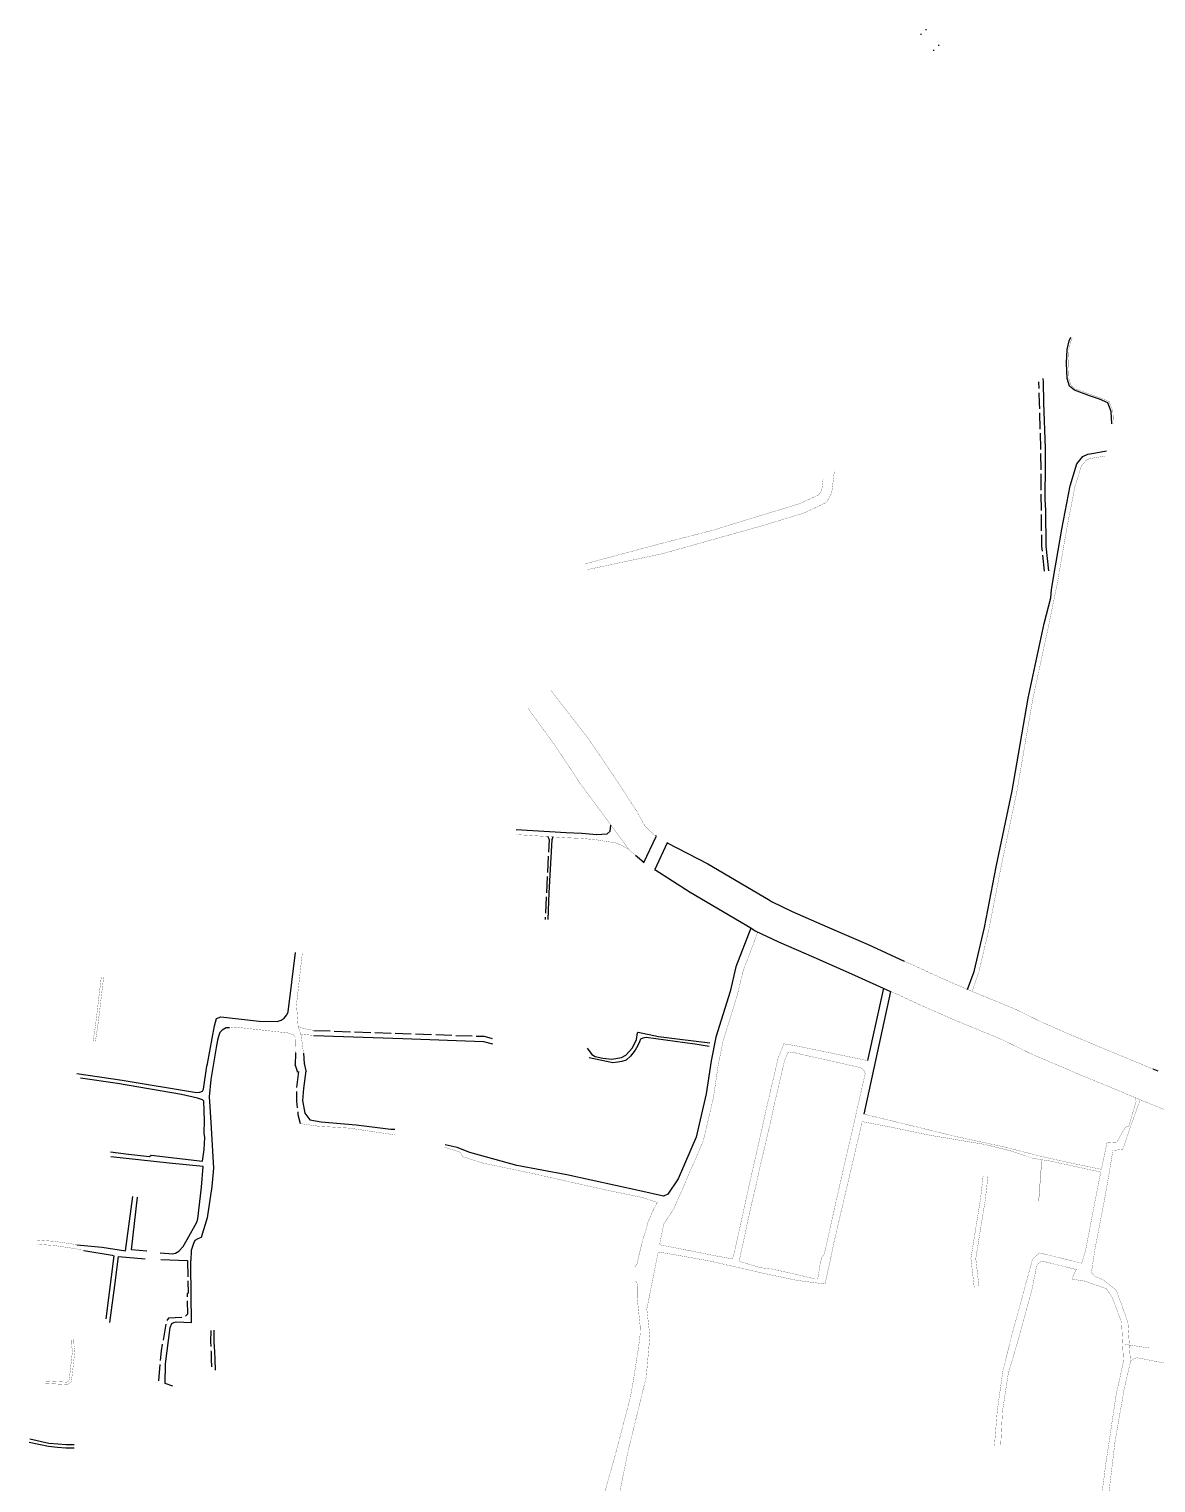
# Model space of a CAD drawing. Header units: metres. Extents: x 375792 to 378704, y 2469502 to 2471712.
# Drawn here: x 376412 to 376967, y 2470996 to 2471712 of the extents above; entities that cross this region are included whole.
import ezdxf

# ---------------------------------------------------------------- set-up
doc = ezdxf.new("R2010")
doc.units = ezdxf.units.M
doc.header["$MEASUREMENT"] = 0
for name, pattern in [('X2', [10, 8, -2]), ('X3', [5, 4, -1]), ('X6', [2, 1, -1])]:
    doc.linetypes.add(name, pattern=pattern)
doc.layers.add('DLSS', color=1, linetype='Continuous')

msp = doc.modelspace()

# ---------------------------------------------------------------- linework, layer by layer
at = {"layer": 'DLSS', "linetype": 'Continuous'}
for p, q in [((376853.98, 2471711.54, 10.75), (376854.03, 2471712.03, 10.59)), ((376851.72, 2471709.38, 10.67), (376851.22, 2471709.44, 10.65)), ((376857.57, 2471701.75, 10.65), (376857.5, 2471701.26, 10.65)), ((376859.89, 2471704.13, 10.6), (376860.38, 2471704.08, 10.56)), ((376721.09, 2471314.58), (376720.92, 2471315.05)), ((376726.51, 2471311.44), (376726.98, 2471311.61)), ((376714.98, 2471301.86), (376714.51, 2471301.69)), ((376720.4, 2471298.36), (376720.57, 2471297.89)), ((376543.55, 2471201.88), (376543.11, 2471202.1)), ((376544.53, 2471198.89), (376544.31, 2471198.44)), ((376547.83, 2471202.77), (376548.11, 2471203.19)), ((376548.54, 2471199.18), (376548.95, 2471198.9))]:
    msp.add_line(p, q, dxfattribs=at)
for points, elevation in [([(376851.72, 2471709.38, 0.00000201, 0.00000201, 0), (376857.57, 2471701.75, 0.00000201, 0.00000201, 0)], 10.67), ([(376859.89, 2471704.13, 0.00000201, 0.00000201, 0), (376853.98, 2471711.54, 0.00000201, 0.00000201, 0)], 10.6), ([(376547.44, 2471207.86, 0.1, 0.1, 0), (376546.37, 2471216.21, 0.1, 0.1, 0), (376545.58, 2471219.03, 0.1, 0.1, 0), (376544.81, 2471221.08, 0.1, 0.1, 0), (376544.01, 2471231.91, 0.1, 0.1, 0), (376546.86, 2471257.04, 0.1, 0.1, 0)], 39.88)]:
    msp.add_lwpolyline(points, format="xyseb", dxfattribs=dict(at, elevation=elevation))
at = {"layer": 'DLSS', "linetype": 'Continuous', "flags": 128}
for points, elevation in [([(376945.32, 2471517.77), (376945.07, 2471523.74), (376943.37, 2471528.09), (376939.22, 2471529.81), (376934.84, 2471531.27), (376926.98, 2471534.23), (376924.54, 2471536.28), (376923.31, 2471540.04), (376923.02, 2471547.53), (376923.33, 2471554.31), (376924.43, 2471558.63), (376925.18, 2471560.44)], 9.01), ([(376914.42, 2471445.38), (376913.1, 2471457.46), (376912.85, 2471475), (376912.5, 2471480.62), (376912.71, 2471497.9), (376912.63, 2471505.66), (376911.95, 2471528.08), (376911.65, 2471538.47), (376911.6, 2471540.01)], 7.99), ([(376917.13, 2471445.05), (376917.9, 2471449.55), (376920.72, 2471465.89), (376924.86, 2471487.17), (376928.18, 2471497.96), (376931.07, 2471501.58), (376933.5, 2471502.82), (376937.46, 2471503.49), (376942.68, 2471504.37)], 13.13), ([(376874.37, 2471239.24), (376877.54, 2471248.16), (376882.6, 2471269.75), (376888.43, 2471299.63), (376896.26, 2471337.01), (376904.14, 2471382.75), (376912.08, 2471419.51), (376915.37, 2471432.05), (376915.64, 2471436.22), (376917.09, 2471444.8)], 13.13), ([(376726.51, 2471311.44), (376746.41, 2471301.14), (376776.31, 2471283.55), (376777.81, 2471282.57), (376788.07, 2471277.7), (376805.3, 2471270.19), (376825.41, 2471261.39), (376843.19, 2471253.26)], 8.94), ([(376726.51, 2471311.44), (376746.41, 2471301.14), (376776.31, 2471283.55), (376777.81, 2471282.57), (376788.07, 2471277.7), (376805.3, 2471270.19), (376825.41, 2471261.39), (376843.19, 2471253.26)], 8.94), ([(376714.98, 2471301.86), (376710.83, 2471305.3)], 2015.52), ([(376720.4, 2471298.36), (376737.8, 2471287.16), (376767.63, 2471269.6), (376769.74, 2471268.22), (376781.27, 2471262.75), (376798.73, 2471255.15), (376818.7, 2471246.4), (376836.37, 2471238.33)], 8.94), ([(376767.59, 2471269.47), (376760.34, 2471250.37), (376757.44, 2471238.33), (376750.46, 2471215.78), (376748.09, 2471204.13), (376745.71, 2471187.95), (376740.71, 2471166.6), (376731.83, 2471146.12), (376726.85, 2471138.49), (376724.72, 2471137.54), (376712.97, 2471140.2), (376677.04, 2471148), (376652.45, 2471152.58), (376629.37, 2471159.07), (376623.06, 2471161.47), (376617.15, 2471162.86)], 3.8), ([(376833.03, 2471239.85), (376825.05, 2471204.3)], 8.94), ([(376836.37, 2471238.33), (376823.26, 2471177.93)], 8.94), ([(376435.8, 2471197.93), (376458.15, 2471194.62), (376494.84, 2471188.56), (376496.41, 2471188.71), (376497.75, 2471189.3), (376498.16, 2471190.16), (376499.92, 2471201.57), (376500.14, 2471202.74), (376503.58, 2471221.39), (376504.61, 2471225.04), (376506.81, 2471225.85), (376525.68, 2471223.64), (376534.52, 2471223.54), (376536.52, 2471224.16), (376537.9, 2471225.16), (376539.18, 2471226.73), (376539.89, 2471228.25)], 8.57), ([(376747.12, 2471211.17), (376740.33, 2471212.33), (376735.2, 2471212.93), (376716.06, 2471215.61), (376714.53, 2471215.25), (376713.3, 2471214.78), (376712.81, 2471213.47), (376712.05, 2471211.65), (376710.71, 2471209.33), (376709.56, 2471207.87), (376708.39, 2471206.41), (376706.28, 2471204.55), (376704.11, 2471203.75), (376702.24, 2471203.45), (376699.71, 2471203.19), (376687.99, 2471205.57)], 2015.52), ([(376547.44, 2471207.86), (376547.83, 2471202.77)], 39.88), ([(376968.2, 2471198.99), (376965.62, 2471200.07)], 10.04), ([(376452.37, 2471159.43), (376461.24, 2471158.19), (376471.7, 2471156.98), (376472.55, 2471157.65), (376497.67, 2471154.7), (376498.52, 2471160.46), (376498.93, 2471166.38), (376498.51, 2471168.52), (376498.79, 2471174.82), (376498.38, 2471184.32), (376497.72, 2471185.01), (376496.22, 2471185.5), (376495.28, 2471185.73), (376487.38, 2471187.52), (376455.88, 2471192.93), (376437.69, 2471195.58)], 10.17), ([(376503.18, 2471151.3), (376502.25, 2471142.35), (376500.07, 2471126.85), (376497.12, 2471117.16), (376495.38, 2471116.56), (376494.03, 2471115.63), (376493.29, 2471114.21), (376492.15, 2471110.87), (376492.02, 2471105.79)], 23.83), ([(376435.9, 2471113.64), (376448.28, 2471112.38), (376459.82, 2471110.7), (376463.38, 2471137.29)], 39.88), ([(376470.31, 2471110.41), (376462.84, 2471111.17), (376465.81, 2471137.1)], 9.13), ([(376477.15, 2471106.31), (376490.33, 2471105.83)], 9.13), ([(376483.2, 2471043.99), (376479.29, 2471045.29), (376479.51, 2471054.95), (376481.86, 2471072.92), (376482.69, 2471074.8), (376483.66, 2471075.33), (376484.72, 2471075.67), (376492.31, 2471075.41), (376492.01, 2471103.46), (376492.02, 2471105.79)], 11.61)]:
    msp.add_lwpolyline(points, dxfattribs=dict(at, elevation=elevation))
for points, elevation in [([(376946.13, 2471517.81, 0.1, 0.1, 0), (376945.87, 2471523.91, 0.1, 0.1, 0), (376944, 2471528.71, 0.1, 0.1, 0), (376939.5, 2471530.57, 0.1, 0.1, 0), (376935.11, 2471532.03, 0.1, 0.1, 0), (376927.39, 2471534.94, 0.1, 0.1, 0), (376925.24, 2471536.75, 0.1, 0.1, 0), (376924.12, 2471540.19, 0.1, 0.1, 0), (376923.83, 2471547.53, 0.1, 0.1, 0), (376924.13, 2471554.19, 0.1, 0.1, 0), (376925.2, 2471558.37, 0.1, 0.1, 0), (376925.92, 2471560.14, 0.1, 0.1, 0)], 8.22), ([(376919.47, 2471444.73, 0.1, 0.1, 0), (376920.22, 2471449.15, 0.1, 0.1, 0), (376923.04, 2471465.46, 0.1, 0.1, 0), (376927.15, 2471486.6, 0.1, 0.1, 0), (376930.3, 2471496.84, 0.1, 0.1, 0), (376932.59, 2471499.71, 0.1, 0.1, 0), (376934.25, 2471500.56, 0.1, 0.1, 0), (376937.86, 2471501.16, 0.1, 0.1, 0), (376942.19, 2471501.9, 0.1, 0.1, 0)], 8.14), ([(376876.59, 2471238.45, 0.1, 0.1, 0), (376879.8, 2471247.5, 0.1, 0.1, 0), (376884.9, 2471269.26, 0.1, 0.1, 0), (376890.74, 2471299.16, 0.1, 0.1, 0), (376898.58, 2471336.57, 0.1, 0.1, 0), (376906.45, 2471382.3, 0.1, 0.1, 0), (376914.37, 2471418.97, 0.1, 0.1, 0), (376914.85, 2471421.3, 0.1, 0.1, 0), (376918.58, 2471439.48, 0.1, 0.1, 0), (376919.43, 2471444.48, 0.1, 0.1, 0)], 14.26), ([(376842.82, 2471253.33, 0.1, 0.1, 0), (376847.03, 2471251.52, 0.1, 0.1, 0), (376859.91, 2471245.56, 0.1, 0.1, 0), (376874.37, 2471239.24, 0.1, 0.1, 0), (376897.83, 2471229.59, 0.1, 0.1, 0), (376911.68, 2471222.79, 0.1, 0.1, 0), (376921.57, 2471218.5, 0.1, 0.1, 0), (376936.95, 2471211.95, 0.1, 0.1, 0), (376950.41, 2471206.44, 0.1, 0.1, 0), (376965.62, 2471200.07, 0.1, 0.1, 0)], 8.94), ([(376842.82, 2471253.33, 0.1, 0.1, 0), (376847.03, 2471251.52, 0.1, 0.1, 0), (376859.91, 2471245.56, 0.1, 0.1, 0), (376874.37, 2471239.24, 0.1, 0.1, 0), (376897.83, 2471229.59, 0.1, 0.1, 0), (376911.68, 2471222.79, 0.1, 0.1, 0), (376921.57, 2471218.5, 0.1, 0.1, 0), (376936.95, 2471211.95, 0.1, 0.1, 0), (376950.41, 2471206.44, 0.1, 0.1, 0), (376965.62, 2471200.07, 0.1, 0.1, 0)], 8.94), ([(376836.37, 2471238.33, 0.1, 0.1, 0), (376840.38, 2471236.6, 0.1, 0.1, 0), (376853.22, 2471230.67, 0.1, 0.1, 0), (376868, 2471224.21, 0.1, 0.1, 0), (376891.12, 2471214.69, 0.1, 0.1, 0), (376904.83, 2471207.97, 0.1, 0.1, 0), (376915.12, 2471203.5, 0.1, 0.1, 0), (376930.65, 2471196.88, 0.1, 0.1, 0), (376944.17, 2471191.35, 0.1, 0.1, 0), (376959.31, 2471185.01, 0.1, 0.1, 0)], 8.94), ([(376825.05, 2471204.3, 0.1, 0.1, 0), (376821.75, 2471204.96, 0.1, 0.1, 0), (376789.52, 2471211.64, 0.1, 0.1, 0)], 8.94), ([(376971.22, 2471180.17, 0.1, 0.1, 0), (376962, 2471183.89, 0.1, 0.1, 0), (376959.31, 2471185.01, 0, 0, 0)], 9.12), ([(376822.45, 2471174.22, 0.1, 0.1, 0), (376822.39, 2471173.93, 0.1, 0.1, 0), (376808.41, 2471114.12, 0.1, 0.1, 0), (376806.95, 2471106.85, 0.1, 0.1, 0)], 8.94), ([(376710.34, 2471102.64, 0.1, 0.1, 0), (376711.24, 2471103.44, 0.1, 0.1, 0), (376711.61, 2471104.11, 0.1, 0.1, 0), (376712.5, 2471108.09, 0.1, 0.1, 0), (376713.59, 2471112.46, 0.1, 0.1, 0), (376714.72, 2471116.84, 0.1, 0.1, 0), (376716.31, 2471121.95, 0.1, 0.1, 0), (376717.12, 2471125.07, 0.1, 0.1, 0), (376719.66, 2471130.75, 0.1, 0.1, 0), (376721.61, 2471134.43, 0.1, 0.1, 0)], 6.97), ([(376806.95, 2471106.85, 0.1, 0.1, 0), (376804.16, 2471094.29, 0.1, 0.1, 0), (376790.63, 2471096.04, 0.1, 0.1, 0), (376773.99, 2471099.52, 0.1, 0.1, 0), (376755.46, 2471103.78, 0.1, 0.1, 0), (376746.87, 2471105.75, 0.1, 0.1, 0), (376722.05, 2471110.1, 0.1, 0.1, 0)], 8.94), ([(376710.59, 2471095.65, 0.1, 0.1, 0), (376711.11, 2471095.64, 0.1, 0.1, 0), (376711.78, 2471094.56, 0.1, 0.1, 0), (376711.88, 2471093.95, 0.1, 0.1, 0), (376711.66, 2471093.24, 0.1, 0.1, 0), (376711.67, 2471092.08, 0.1, 0.1, 0), (376711.65, 2471088.13, 0.1, 0.1, 0), (376712.15, 2471083.45, 0.1, 0.1, 0), (376712.81, 2471076.98, 0.1, 0.1, 0), (376713.17, 2471073.5, 0.1, 0.1, 0), (376713.26, 2471070.37, 0.1, 0.1, 0), (376712.38, 2471063.01, 0.1, 0.1, 0), (376711.17, 2471055.47, 0.1, 0.1, 0), (376709.73, 2471046.14, 0.1, 0.1, 0), (376708.27, 2471038.2, 0.1, 0.1, 0), (376700.54, 2471008.74, 0.1, 0.1, 0), (376695.65, 2470991.52, 0.1, 0.1, 0), (376693.99, 2470985.03, 0.1, 0.1, 0), (376689.19, 2470960.46, 0.1, 0.1, 0), (376687.93, 2470951.62, 0.1, 0.1, 0), (376686.89, 2470946.22, 0.1, 0.1, 0), (376687.22, 2470945.44, 0.1, 0.1, 0), (376686.32, 2470940.41, 0.1, 0.1, 0), (376686.07, 2470940.09, 0.1, 0.1, 0)], 5.64), ([(376963.84, 2471062.79, 0.1, 0.1, 0), (376951.88, 2471064.56, 0.1, 0.1, 0)], 22.69), ([(376954.47, 2471056.3, 0.1, 0.1, 0), (376956.58, 2471057.69, 0.1, 0.1, 0), (376957.86, 2471057.98, 0.1, 0.1, 0), (376977.44, 2471054.17, 0.1, 0.1, 0), (376990.79, 2471050.87, 0.1, 0.1, 0)], 7.82)]:
    msp.add_lwpolyline(points, format="xyseb", dxfattribs=dict(at, elevation=elevation))
at = {"layer": 'DLSS', "linetype": 'X2', "flags": 128}
for points, elevation in [([(376912.24, 2471445.14), (376910.9, 2471457.33), (376910.65, 2471474.99), (376910.6, 2471490.12), (376910.43, 2471505.61), (376909.75, 2471528.01), (376909.46, 2471538.41)], 7.99), ([(376490.33, 2471105.83), (376490.65, 2471089.78), (376490.24, 2471089.4), (376490.29, 2471079.41), (376489.06, 2471078.16), (376488.75, 2471077.84), (376480.96, 2471077.56), (376480.03, 2471076.05), (376477.35, 2471061.33), (376476.06, 2471045.97), (376474.69, 2471045.93)], 9.13)]:
    msp.add_lwpolyline(points, dxfattribs=dict(at, elevation=elevation))
at = {"layer": 'DLSS', "linetype": 'Continuous'}
for points in [[(376685.88, 2471448.73, 0.1, 0.1, 0), (376723.04, 2471458.69, 0.1, 0.1, 0), (376749.07, 2471465.38, 0.1, 0.1, 0), (376771.26, 2471472.19, 0.1, 0.1, 0), (376791.85, 2471478.48, 0.1, 0.1, 0), (376801.22, 2471482.83, 0.1, 0.1, 0), (376802.58, 2471485.19, 0.1, 0.1, 0), (376803.22, 2471490.36, 0.1, 0.1, 0)], [(376669.3, 2471386.43, 0.1, 0.1, 0), (376687.46, 2471363.03, 0.1, 0.1, 0), (376700.01, 2471344.67, 0.1, 0.1, 0), (376711.69, 2471326.71, 0.1, 0.1, 0), (376715.45, 2471319.83, 0.1, 0.1, 0), (376718.18, 2471317.1, 0.1, 0.1, 0), (376721.08, 2471314.6, 0.1, 0.1, 0)], [(376714.97, 2471301.84, 0.1, 0.1, 0), (376707.73, 2471308.04, 0.1, 0.1, 0), (376698.72, 2471320.31, 0.1, 0.1, 0), (376683.37, 2471341.06, 0.1, 0.1, 0), (376672.21, 2471358.03, 0.1, 0.1, 0), (376658.04, 2471377.6, 0.1, 0.1, 0)], [(376652.01, 2471315.53, 0.1, 0.1, 0), (376676.56, 2471314.01, 0.1, 0.1, 0), (376684.34, 2471313.63, 0.1, 0.1, 0), (376691.3, 2471313.01, 0.1, 0.1, 0), (376695.86, 2471312.24, 0.1, 0.1, 0), (376701.13, 2471311.42, 0.1, 0.1, 0), (376704.59, 2471310.01, 0.1, 0.1, 0), (376707.53, 2471308.21, 0.1, 0.1, 0)], [(376443.84, 2471213.69, 0.1, 0.1, 0), (376445.07, 2471221.57, 0.1, 0.1, 0), (376447.92, 2471245.36, 0.1, 0.1, 0)], [(376510.99, 2471220.42, 0.1, 0.1, 0), (376513.83, 2471220.75, 0.1, 0.1, 0), (376539.62, 2471217.92, 0.1, 0.1, 0), (376542.52, 2471217.03, 0.1, 0.1, 0), (376543.44, 2471215.72, 0.1, 0.1, 0), (376543.65, 2471208.06, 0.1, 0.1, 0)], [(376552.46, 2471216.64, 0.1, 0.1, 0), (376546.75, 2471217.27, 0.1, 0.1, 0), (376546.12, 2471217.09, 0.1, 0.1, 0)], [(376435.87, 2471113.65, 0.1, 0.1, 0), (376424.88, 2471115.3, 0.1, 0.1, 0), (376416.43, 2471115.92, 0.1, 0.1, 0)], [(376419.5, 2471046.58, 0.1, 0.1, 0), (376430.9, 2471045.99, 0.1, 0.1, 0), (376431.96, 2471046.76, 0.1, 0.1, 0), (376432.32, 2471048.63, 0.1, 0.1, 0), (376433.74, 2471061.45, 0.1, 0.1, 0), (376433.33, 2471063.82, 0.1, 0.1, 0), (376433.19, 2471067.03, 0.1, 0.1, 0)]]:
    msp.add_lwpolyline(points, format="xyseb", dxfattribs=at)
at = {"layer": 'DLSS', "linetype": 'Continuous', "flags": 128}
for points in [[(376686.98, 2471445.89, 0.1, 0.1, 0), (376724.32, 2471453.83, 0.1, 0.1, 0), (376750.04, 2471461.07, 0.1, 0.1, 0), (376772.73, 2471467.39, 0.1, 0.1, 0), (376793.65, 2471473.77, 0.1, 0.1, 0), (376804.78, 2471478.94, 0.1, 0.1, 0), (376807.45, 2471483.56, 0.1, 0.1, 0), (376808.81, 2471494.7, 0.1, 0.1, 0)], [(376771.12, 2471267.57, 0.1, 0.1, 0), (376763.87, 2471248.46, 0.1, 0.1, 0), (376760.97, 2471236.43, 0.1, 0.1, 0), (376753.99, 2471213.88, 0.1, 0.1, 0), (376751.62, 2471202.23, 0.1, 0.1, 0), (376749.24, 2471186.04, 0.1, 0.1, 0), (376744.24, 2471164.7, 0.1, 0.1, 0), (376729.98, 2471131.8, 0.1, 0.1, 0), (376724.76, 2471123.74, 0.1, 0.1, 0), (376722.75, 2471113.63, 0.1, 0.1, 0)], [(376444.97, 2471213.51, 0.1, 0.1, 0), (376446.21, 2471221.42, 0.1, 0.1, 0), (376449.06, 2471245.22, 0.1, 0.1, 0)], [(376789.52, 2471211.64, 0.1, 0.1, 0), (376783.91, 2471212.52, 0.1, 0.1, 0), (376781.14, 2471205.67, 0.1, 0.1, 0), (376779.58, 2471198.96, 0.1, 0.1, 0), (376775.2, 2471180.28, 0.1, 0.1, 0), (376773.48, 2471172.21, 0.1, 0.1, 0), (376770.59, 2471159.58, 0.1, 0.1, 0), (376767.15, 2471144.34, 0.1, 0.1, 0), (376759.82, 2471111.08, 0.1, 0.1, 0), (376758.67, 2471106.63, 0.1, 0.1, 0), (376750.03, 2471108.21, 0.1, 0.1, 0), (376722.75, 2471113.63, 0.1, 0.1, 0)], [(376823.95, 2471197.87, 0.1, 0.1, 0), (376823.71, 2471198.79, 0.1, 0.1, 0), (376822.72, 2471200.14, 0.1, 0.1, 0), (376821.63, 2471200.79, 0.1, 0.1, 0), (376813.57, 2471202.61, 0.1, 0.1, 0), (376806.29, 2471204.31, 0.1, 0.1, 0), (376800.19, 2471205.61, 0.1, 0.1, 0), (376795.33, 2471206.71, 0.1, 0.1, 0), (376789.61, 2471208.06, 0.1, 0.1, 0), (376786.6, 2471208.53, 0.1, 0.1, 0), (376785.9, 2471208.33, 0.1, 0.1, 0), (376784.26, 2471204.22, 0.1, 0.1, 0), (376783.62, 2471201.7, 0.1, 0.1, 0), (376780.63, 2471188.75, 0.1, 0.1, 0), (376778.98, 2471181.78, 0.1, 0.1, 0), (376777.71, 2471175.53, 0.1, 0.1, 0), (376776.18, 2471169.14, 0.1, 0.1, 0), (376772.96, 2471155.25, 0.1, 0.1, 0), (376771.37, 2471148.46, 0.1, 0.1, 0), (376770.25, 2471143.15, 0.1, 0.1, 0), (376768.19, 2471134.4, 0.1, 0.1, 0), (376765.86, 2471123.93, 0.1, 0.1, 0), (376764.23, 2471116.1, 0.1, 0.1, 0), (376762.55, 2471108.62, 0.1, 0.1, 0), (376761.96, 2471105.47, 0.1, 0.1, 0), (376763.6, 2471104.93, 0.1, 0.1, 0), (376772.68, 2471102.26, 0.1, 0.1, 0), (376777.23, 2471101.84, 0.1, 0.1, 0), (376788.84, 2471099.28, 0.1, 0.1, 0), (376799.42, 2471096.76, 0.1, 0.1, 0), (376800.59, 2471096.78, 0.1, 0.1, 0), (376801.77, 2471104.15, 0.1, 0.1, 0)], [(376823.95, 2471197.87, 0.1, 0.1, 0), (376819.15, 2471176.7, 0.1, 0.1, 0), (376813.6, 2471152.56, 0.1, 0.1, 0), (376809.11, 2471132.75, 0.1, 0.1, 0), (376805.74, 2471117.6, 0.1, 0.1, 0), (376803.84, 2471109.09, 0.1, 0.1, 0), (376802.59, 2471107.42, 0.1, 0.1, 0), (376801.77, 2471104.15, 0.1, 0.1, 0)], [(376959.31, 2471185.01, 0.1, 0.1, 0), (376955.11, 2471173.34, 0.1, 0.1, 0), (376950.72, 2471160.55, 0.1, 0.1, 0), (376945.85, 2471160.05, 0.1, 0.1, 0), (376943.96, 2471148.51, 0.1, 0.1, 0), (376941.64, 2471135.3, 0.1, 0.1, 0), (376936.96, 2471110.97, 0.1, 0.1, 0), (376935.32, 2471099.9, 0.1, 0.1, 0), (376936.9, 2471098.12, 0.1, 0.1, 0), (376941.04, 2471096.4, 0.1, 0.1, 0), (376947.54, 2471091.24, 0.1, 0.1, 0), (376953.26, 2471075.47, 0.1, 0.1, 0), (376954.53, 2471055.97, 0.1, 0.1, 0), (376951.52, 2471043.09, 0.1, 0.1, 0), (376946.95, 2471016.88, 0.1, 0.1, 0), (376942.64, 2470980.88, 0.1, 0.1, 0)], [(376956.85, 2471186.04, 0.1, 0.1, 0), (376957.32, 2471184.28, 0.1, 0.1, 0), (376955.36, 2471177.6, 0.1, 0.1, 0), (376953.7, 2471171.96, 0.1, 0.1, 0), (376952.01, 2471171.44, 0.1, 0.1, 0), (376947.73, 2471164.02, 0.1, 0.1, 0), (376942.95, 2471163.73, 0.1, 0.1, 0), (376940.22, 2471150.73, 0.1, 0.1, 0)], [(376823.26, 2471177.93, 0.1, 0.1, 0), (376836.42, 2471174.77, 0.1, 0.1, 0), (376868.08, 2471167.01, 0.1, 0.1, 0), (376892.27, 2471161.8, 0.1, 0.1, 0), (376909.04, 2471157.49, 0.1, 0.1, 0), (376923.04, 2471154.29, 0.1, 0.1, 0), (376940.22, 2471150.73, 0.1, 0.1, 0)], [(376592.34, 2471167.72, 0.1, 0.1, 0), (376570.02, 2471171.03, 0.1, 0.1, 0), (376554.66, 2471171.99, 0.1, 0.1, 0), (376545.89, 2471173.26, 0, 0, 0)], [(376822.45, 2471174.22, 0.1, 0.1, 0), (376836.49, 2471171.54, 0.1, 0.1, 0), (376855.84, 2471167.5, 0.1, 0.1, 0), (376866.31, 2471165.77, 0.1, 0.1, 0), (376882.58, 2471163.06, 0.1, 0.1, 0), (376895.56, 2471159.83, 0.1, 0.1, 0), (376906.59, 2471156.14, 0.1, 0.1, 0), (376915.12, 2471154.8, 0.1, 0.1, 0), (376939.94, 2471149.39, 0.1, 0.1, 0)], [(376721.61, 2471134.43, 0.1, 0.1, 0), (376714.51, 2471136.83, 0.1, 0.1, 0), (376696.32, 2471140.58, 0.1, 0.1, 0), (376677.35, 2471144.84, 0.1, 0.1, 0), (376660.38, 2471148.66, 0.1, 0.1, 0), (376635.66, 2471153.86, 0.1, 0.1, 0), (376625.78, 2471156.97, 0.1, 0.1, 0), (376624.55, 2471159.19, 0.1, 0.1, 0), (376616.9, 2471161.66, 0.1, 0.1, 0)], [(376877.61, 2471092.65, 0.1, 0.1, 0), (376875.98, 2471106.92, 0.1, 0.1, 0), (376880.7, 2471136.06, 0.1, 0.1, 0), (376882, 2471147.44, 0.1, 0.1, 0)], [(376879.97, 2471092.92, 0.1, 0.1, 0), (376878.38, 2471106.86, 0.1, 0.1, 0), (376883.05, 2471135.73, 0.1, 0.1, 0), (376884.36, 2471147.17, 0.1, 0.1, 0)], [(376939.94, 2471149.39, 0.1, 0.1, 0), (376939.03, 2471145.07, 0.1, 0.1, 0), (376934.64, 2471122.37, 0.1, 0.1, 0), (376932.39, 2471110.58, 0.1, 0.1, 0), (376930.45, 2471104.53, 0.1, 0.1, 0)], [(376439.25, 2471110.75, 0.1, 0.1, 0), (376435.57, 2471111.62, 0.1, 0.1, 0), (376424.65, 2471113.26, 0.1, 0.1, 0), (376416.28, 2471113.87, 0.1, 0.1, 0)], [(376722.05, 2471110.1, 0.1, 0.1, 0), (376716.45, 2471081.91, 0.1, 0.1, 0), (376717.96, 2471068.65, 0.1, 0.1, 0), (376716.18, 2471048.61, 0.1, 0.1, 0), (376707.06, 2471011.24, 0.1, 0.1, 0), (376690.76, 2470930.61, 0.1, 0.1, 0), (376688.59, 2470879.34, 0.1, 0.1, 0), (376684.48, 2470847.41, 0.1, 0.1, 0), (376682.85, 2470831.34, 0.1, 0.1, 0), (376683.64, 2470814.89, 0.1, 0.1, 0), (376685.43, 2470810.61, 0.1, 0.1, 0), (376685.71, 2470796.32, 0.1, 0.1, 0), (376686.89, 2470774.98, 0.1, 0.1, 0), (376689.44, 2470736.84, 0.1, 0.1, 0), (376690.51, 2470713.64, 0.1, 0.1, 0), (376691.05, 2470690.15, 0.1, 0.1, 0), (376690.72, 2470661.83, 0.1, 0.1, 0), (376690.15, 2470637.94, 0.1, 0.1, 0), (376689.82, 2470620.4, 0.1, 0.1, 0)], [(376895.79, 2471067.85, 0.1, 0.1, 0), (376902.69, 2471093.14, 0.1, 0.1, 0), (376906.34, 2471106.65, 0.1, 0.1, 0), (376909.82, 2471109.62, 0.1, 0.1, 0), (376930.45, 2471104.53, 0.1, 0.1, 0)], [(376899.3, 2471066.89, 0.1, 0.1, 0), (376906.23, 2471092.32, 0.1, 0.1, 0), (376908.4, 2471103.63, 0.1, 0.1, 0), (376910.76, 2471105.65, 0.1, 0.1, 0), (376927.96, 2471101.4, 0.1, 0.1, 0)], [(376927.96, 2471101.4, 0.1, 0.1, 0), (376927.4, 2471100.72, 0.1, 0.1, 0), (376925.69, 2471096.77, 0.1, 0.1, 0), (376932.44, 2471095.6, 0.1, 0.1, 0), (376942.59, 2471092.03, 0.1, 0.1, 0), (376945.4, 2471088.03, 0.1, 0.1, 0), (376950.16, 2471075.34, 0.1, 0.1, 0), (376951.08, 2471056.23, 0.1, 0.1, 0), (376947.45, 2471039.61, 0.1, 0.1, 0), (376942.41, 2471006.06, 0.1, 0.1, 0), (376939.4, 2470982.62, 0.1, 0.1, 0)], [(376895.79, 2471067.85, 0.1, 0.1, 0), (376891.66, 2471051.12, 0.1, 0.1, 0), (376888.97, 2471031.97, 0.1, 0.1, 0), (376887.57, 2471014.8, 0.1, 0.1, 0)], [(376419.44, 2471045.42, 0.1, 0.1, 0), (376431.26, 2471044.8, 0.1, 0.1, 0), (376433.02, 2471046.09, 0.1, 0.1, 0), (376433.47, 2471048.46, 0.1, 0.1, 0), (376434.92, 2471061.49, 0.1, 0.1, 0), (376434.49, 2471063.94, 0.1, 0.1, 0), (376434.36, 2471067.08, 0.1, 0.1, 0)], [(376899.3, 2471066.89, 0.1, 0.1, 0), (376894.41, 2471050.47, 0.1, 0.1, 0), (376891.52, 2471031.64, 0.1, 0.1, 0), (376890.63, 2471014.61, 0.1, 0.1, 0)]]:
    msp.add_lwpolyline(points, format="xyseb", dxfattribs=at)
at = {"layer": 'DLSS', "linetype": 'X6', "const_width": 0.00000201, "flags": 128}
for points, elevation in [([(376859.15, 2471412.78), (376850.64, 2471415.86), (376836.04, 2471416.39), (376828.01, 2471414.67), (376824.83, 2471413.6), (376811.75, 2471409.2), (376798.16, 2471406.37), (376778.61, 2471404.07), (376772.92, 2471401.16), (376771.32, 2471396.48), (376769.96, 2471388.82), (376769.33, 2471382.82), (376767.64, 2471377.29), (376765.08, 2471373.5), (376759.49, 2471367.16), (376755.89, 2471361.38)], 7.43), ([(376946.81, 2471235.92), (376949.18, 2471265.6), (376950.64, 2471276.46), (376949.51, 2471289.77), (376948.92, 2471298.46), (376948.65, 2471311.5), (376946.22, 2471331.4), (376945.19, 2471345.29), (376945.72, 2471351.22), (376945.79, 2471354.37), (376945.02, 2471357.59), (376944.35, 2471360.18), (376942.7, 2471372.32), (376942.44, 2471380.62), (376942.55, 2471386.07), (376942.55, 2471387.32), (376942.68, 2471389.26), (376942.91, 2471391.37)], 8.44), ([(376753.82, 2471357.17), (376749.6, 2471360.37), (376743.73, 2471361.97), (376736.31, 2471364.75), (376733.79, 2471367.88), (376732.27, 2471370.72), (376731.29, 2471373.73)], 8.05), ([(376755.89, 2471361.38), (376751.67, 2471364.58), (376745.14, 2471366.36), (376737.92, 2471369.06), (376734.59, 2471370.6), (376732.64, 2471375)], 8.05), ([(376753.82, 2471357.17), (376752.64, 2471354.38), (376752.02, 2471349.24), (376750.3, 2471337.86), (376749.09, 2471324.25), (376753.06, 2471316.75), (376757.56, 2471313.53), (376764.76, 2471308.46), (376777.74, 2471298.99), (376790.28, 2471291.85), (376800.7, 2471287.09), (376807.79, 2471283.7), (376815.27, 2471281.03), (376824.33, 2471277.69), (376828.82, 2471275.56), (376831.47, 2471274.96)], 7.43), ([(376828.86, 2471263.46), (376831.47, 2471274.96)], 7.71)]:
    msp.add_lwpolyline(points, dxfattribs=dict(at, elevation=elevation))
at = {"layer": 'DLSS', "linetype": 'X6', "flags": 128}
for points, elevation in [([(376857.82, 2471409.97, 0.00000201, 0.00000201, 0), (376850.04, 2471412.79, 0.00000201, 0.00000201, 0), (376836.31, 2471413.29, 0.00000201, 0.00000201, 0), (376828.83, 2471411.69, 0.00000201, 0.00000201, 0), (376825.82, 2471410.67, 0.00000201, 0.00000201, 0), (376812.56, 2471406.21, 0.00000201, 0.00000201, 0), (376798.66, 2471403.32, 0.00000202, 0.00000202, 0), (376779.52, 2471401.07, 0.00000202, 0.00000202, 0), (376775.44, 2471398.98, 0.00000203, 0.00000203, 0), (376774.32, 2471395.71, 0.00000202, 0.00000202, 0), (376773.02, 2471388.39, 0.00000201, 0.00000201, 0), (376772.88, 2471387.08, 0.00000201, 0.00000201, 0)], 7.85), ([(376859.15, 2471412.78, 0.00000201, 0.00000201, 0), (376861.33, 2471414.94, 0.00000201, 0.00000201, 0), (376864.89, 2471414.65, 0.00000201, 0.00000201, 0), (376872.25, 2471413.49, 0.00000201, 0.00000201, 0), (376878.7, 2471412.87, 0.00000201, 0.00000201, 0), (376889.96, 2471410.81, 0.00000202, 0.00000202, 0)], 7.71), ([(376832.6, 2471261.65, 0.00000201, 0.00000201, 0), (376839.06, 2471290.05, 0.00000201, 0.00000201, 0), (376843.51, 2471308.48, 0.00000201, 0.00000201, 0), (376848.28, 2471331.94, 0.00000201, 0.00000201, 0), (376852.53, 2471352.86, 0.00000201, 0.00000201, 0), (376854.27, 2471358.61, 0.00000201, 0.00000201, 0), (376854.79, 2471368.02, 0.00000201, 0.00000201, 0), (376859.4, 2471395, 0.00000201, 0.00000201, 0), (376861.12, 2471407.48, 0.00000201, 0.00000201, 0), (376862.5, 2471410.4, 0.00000201, 0.00000201, 0), (376862.86, 2471410.75, 0.00000201, 0.00000201, 0), (376864.41, 2471410.63, 0.00000201, 0.00000201, 0), (376871.75, 2471409.46, 0.00000201, 0.00000201, 0), (376878.14, 2471408.86, 0.00000201, 0.00000201, 0), (376889.23, 2471406.82, 0.00000202, 0.00000202, 0)], 7.71), ([(376851.64, 2471373.63, 0.00000201, 0.00000201, 0), (376855.4, 2471395.62, 0.00000201, 0.00000201, 0), (376857.2, 2471408.65, 0.00000201, 0.00000201, 0), (376857.82, 2471409.97, 0.00000201, 0.00000201, 0)], 7.71), ([(376950.3, 2471235.64, 0.00000201, 0.00000201, 0), (376952.66, 2471265.22, 0.00000201, 0.00000201, 0), (376954.16, 2471276.38, 0.00000201, 0.00000201, 0), (376953, 2471290.04, 0.00000201, 0.00000201, 0), (376952.42, 2471298.62, 0.00000201, 0.00000201, 0), (376952.14, 2471311.75, 0.00000201, 0.00000201, 0), (376949.7, 2471331.74, 0.00000201, 0.00000201, 0), (376948.7, 2471345.26, 0.00000201, 0.00000201, 0), (376949.22, 2471351.03, 0.00000201, 0.00000201, 0), (376949.3, 2471354.75, 0.00000201, 0.00000201, 0), (376948.41, 2471358.44, 0.00000201, 0.00000201, 0), (376947.79, 2471360.86, 0.00000201, 0.00000201, 0), (376946.19, 2471372.61, 0.00000201, 0.00000201, 0), (376945.94, 2471380.64, 0.00000201, 0.00000201, 0), (376946.05, 2471386.02, 0.00000201, 0.00000201, 0), (376946.05, 2471387.2, 0.00000201, 0.00000201, 0), (376946.16, 2471388.95, 0.00000201, 0.00000201, 0), (376946.39, 2471390.98, 0.00000201, 0.00000201, 0)], 7.7), ([(376772.44, 2471382.83, 0.00000201, 0.00000201, 0), (376772.37, 2471382.2, 0.00000201, 0.00000201, 0), (376770.46, 2471375.95, 0.00000201, 0.00000201, 0), (376769.79, 2471375.05, 0.00000201, 0.00000201, 0), (376761.07, 2471359.83, 0.00000201, 0.00000201, 0), (376758.26, 2471349.62, 0.00000201, 0.00000201, 0), (376756.61, 2471341.07, 0.00000201, 0.00000201, 0), (376755.62, 2471333.45, 0.00000201, 0.00000201, 0), (376754.58, 2471325.49, 0.00000201, 0.00000201, 0), (376755.45, 2471318.84, 0.00000201, 0.00000201, 0), (376759.35, 2471316.05, 0.00000201, 0.00000201, 0), (376766.56, 2471310.97, 0.00000201, 0.00000201, 0), (376779.42, 2471301.59, 0.00000201, 0.00000201, 0), (376791.68, 2471294.6, 0.00000201, 0.00000201, 0), (376802, 2471289.89, 0.00000201, 0.00000201, 0), (376808.98, 2471286.56, 0.00000201, 0.00000201, 0), (376816.33, 2471283.93, 0.00000201, 0.00000201, 0), (376816.83, 2471283.75, 0.00000201, 0.00000201, 0)], 7.85), ([(376772.88, 2471387.08, 0.00000201, 0.00000201, 0), (376779.35, 2471387.22, 0.00000201, 0.00000201, 0), (376783.6, 2471387.66, 0.00000201, 0.00000201, 0)], 7.85), ([(376832.98, 2471281.58, 0.00000201, 0.00000201, 0), (376835.12, 2471290.97, 0.00000201, 0.00000201, 0), (376839.55, 2471309.36, 0.00000201, 0.00000201, 0), (376844.31, 2471332.74, 0.00000201, 0.00000201, 0), (376848.6, 2471353.85, 0.00000201, 0.00000201, 0), (376850.25, 2471359.32, 0.00000201, 0.00000201, 0), (376850.56, 2471364.84, 0.00000201, 0.00000201, 0)], 7.71), ([(376846.46, 2471343.29, 0.00000201, 0.00000201, 0), (376833.46, 2471342.53, 0.00000201, 0.00000201, 0), (376809.69, 2471340.47, 0.00000201, 0.00000201, 0), (376797.44, 2471339.18, 0.00000201, 0.00000201, 0), (376776.71, 2471336.44, 0.00000202, 0.00000202, 0), (376772.76, 2471335.84, 0.00000202, 0.00000202, 0)], 7.5), ([(376845.95, 2471340.79, 0.00000201, 0.00000201, 0), (376833.64, 2471340.06, 0.00000201, 0.00000201, 0), (376809.92, 2471338, 0.00000201, 0.00000201, 0), (376797.74, 2471336.72, 0.00000201, 0.00000201, 0), (376777.06, 2471333.99, 0.00000202, 0.00000202, 0), (376773.13, 2471333.39, 0.00000202, 0.00000202, 0)], 7.5), ([(376840.34, 2471313.22, 0.00000201, 0.00000201, 0), (376839.03, 2471313.43, 0.00000201, 0.00000201, 0), (376834.61, 2471314.72, 0.00000201, 0.00000201, 0), (376833.7, 2471314.97, 0.00000201, 0.00000201, 0)], 7.71), ([(376823.15, 2471292.41, 0.00000201, 0.00000201, 0), (376820.6, 2471284.83, 0.00000201, 0.00000201, 0), (376819.94, 2471284.59, 0.00000201, 0.00000201, 0), (376816.83, 2471283.75, 0.00000201, 0.00000201, 0)], 11.83), ([(376826.45, 2471291.48, 0.00000201, 0.00000201, 0), (376823.59, 2471283.63, 0.00000201, 0.00000201, 0), (376824.63, 2471282.88, 0.00000201, 0.00000201, 0), (376827.81, 2471281.94, 0.00000201, 0.00000201, 0), (376830.86, 2471281.5, 0.00000201, 0.00000201, 0), (376832.98, 2471281.58, 0.00000201, 0.00000201, 0)], 11.83)]:
    msp.add_lwpolyline(points, format="xyseb", dxfattribs=dict(at, elevation=elevation))
for points in [[(376772.44, 2471382.83, 0.00000201, 0.00000201, 0), (376782.58, 2471382.84, 0.00000202, 0.00000202, 0), (376784.14, 2471383.01, 0.00000201, 0.00000201, 0)], [(376851.64, 2471373.63, 0.00000201, 0.00000201, 0), (376850.03, 2471371.93, 0.00000201, 0.00000201, 0), (376848.41, 2471371.4, 0.00000201, 0.00000201, 0), (376836.14, 2471370.08, 0.00000201, 0.00000201, 0), (376818.12, 2471367.89, 0.00000201, 0.00000201, 0)], [(376850.56, 2471364.84, 0.00000201, 0.00000201, 0), (376845.75, 2471367.11, 0.00000201, 0.00000201, 0), (376840.75, 2471367.16, 0.00000201, 0.00000201, 0), (376830.56, 2471366.2, 0.00000201, 0.00000201, 0), (376818.5, 2471364.73, 0.00000201, 0.00000201, 0)]]:
    msp.add_lwpolyline(points, format="xyseb", dxfattribs=at)
at = {"layer": 'DLSS', "linetype": 'Continuous', "flags": 128}
for points in [[(376652.17, 2471318.05), (376676.7, 2471316.52), (376684.51, 2471316.14), (376691.63, 2471315.51), (376696.9, 2471315.96), (376698.43, 2471317.28), (376698.75, 2471320.15)], [(376670.11, 2471314.41), (376669.67, 2471313), (376668.29, 2471286.84), (376667.72, 2471273.74)], [(376510.99, 2471220.42), (376509.36, 2471220.33), (376507.49, 2471219.27), (376506.3, 2471218.08), (376505.58, 2471216.21), (376505.15, 2471214.29), (376504.52, 2471210.7), (376503.71, 2471205.82), (376501.89, 2471194.9), (376501.04, 2471186.45), (376501.34, 2471181.75), (376501.98, 2471170.94), (376503.18, 2471151.3)], [(376687.01, 2471210.41), (376689.45, 2471207.25), (376691.08, 2471206.28), (376694.74, 2471205.45), (376699.23, 2471204.98), (376704.06, 2471205.72), (376706.19, 2471206.93), (376709.39, 2471210.63), (376711.33, 2471214.67), (376711.89, 2471217.95), (376712.11, 2471218.32), (376722.15, 2471216.09), (376732.66, 2471214.78), (376747.4, 2471213.05)], [(376552.46, 2471216.64), (376596.34, 2471215.11), (376636, 2471213.74), (376640.41, 2471212.57)], [(376543.55, 2471201.88), (376543.65, 2471208.06)], [(376548.54, 2471199.18), (376547.39, 2471190.58), (376546.97, 2471184.59), (376548.15, 2471178.45), (376550.52, 2471175.05), (376556.07, 2471174.15), (376573.34, 2471172.62), (376590.47, 2471170.59), (376591.86, 2471170.56), (376592.4, 2471170.49)], [(376498.1, 2471152.12), (376481.35, 2471153.76), (376452.57, 2471156.95)], [(376476.98, 2471109.58), (376481.16, 2471109.24), (376482.76, 2471109.22), (376484.44, 2471109.55), (376486.1, 2471110.46), (376488.21, 2471112.83), (376490.16, 2471116.22), (376494.89, 2471124.66), (376495.44, 2471126.4), (376497.23, 2471141.97), (376498.1, 2471152.12)], [(376439.25, 2471110.75), (376453.35, 2471108.54), (376454.06, 2471108.23), (376450.11, 2471077.13)], [(376452.18, 2471075.33), (376454.55, 2471093.63), (376456.41, 2471107.82), (376469.56, 2471106.76)], [(376503.25, 2471071.53), (376503.33, 2471065.85), (376503.68, 2471060.83), (376503.79, 2471057.37), (376504.03, 2471051.85)], [(376412.69, 2471018), (376422.16, 2471016), (376426.46, 2471015.59), (376430.57, 2471015.25), (376434.49, 2471015.25)], [(376412.37, 2471016.48), (376421.93, 2471014.46), (376426.32, 2471014.04), (376430.51, 2471013.69), (376434.49, 2471013.69)]]:
    msp.add_lwpolyline(points, dxfattribs=at)
at = {"layer": 'DLSS', "linetype": 'X2', "flags": 128}
for points in [[(376667.64, 2471314.7), (376668.37, 2471313.07), (376666.99, 2471286.9), (376666.42, 2471273.8)], [(376552.55, 2471219.13), (376596.43, 2471217.6), (376636.37, 2471216.22), (376641.05, 2471214.98)], [(376544.99, 2471198.92), (376543.92, 2471190.94), (376544.05, 2471184.31), (376544.74, 2471177.68), (376545.89, 2471173.26)], [(376501.87, 2471071.45), (376501.74, 2471065.8), (376501.93, 2471060.74), (376502.05, 2471057.3), (376502.28, 2471051.78)]]:
    msp.add_lwpolyline(points, dxfattribs=at)
at = {"layer": 'DLSS', "linetype": 'Continuous'}
for points in [[(376714.98, 2471301.86), (376721.09, 2471314.58)], [(376726.51, 2471311.44), (376720.4, 2471298.36)], [(376539.89, 2471228.25), (376543.57, 2471257.51)], [(376544.53, 2471198.89), (376543.55, 2471201.88)], [(376547.83, 2471202.77), (376548.54, 2471199.18)]]:
    msp.add_lwpolyline(points, dxfattribs=at)
at = {"layer": 'DLSS', "linetype": 'X2'}
msp.add_lwpolyline([(376552.55, 2471219.13, 0.1, 0.1, 0), (376547.1, 2471220.15, 0.1, 0.1, 0), (376544.81, 2471221.08, 0.1, 0.1, 0)], format="xyseb", dxfattribs=at)
at = {"layer": 'DLSS', "linetype": 'X3', "elevation": 7.76, "flags": 128}
msp.add_lwpolyline([(376910.86, 2471155.47, 0.15, 0.15, 0), (376909.36, 2471135.18, 0.15, 0.15, 0)], format="xyseb", dxfattribs=at)

doc.saveas('drawing.dxf')
